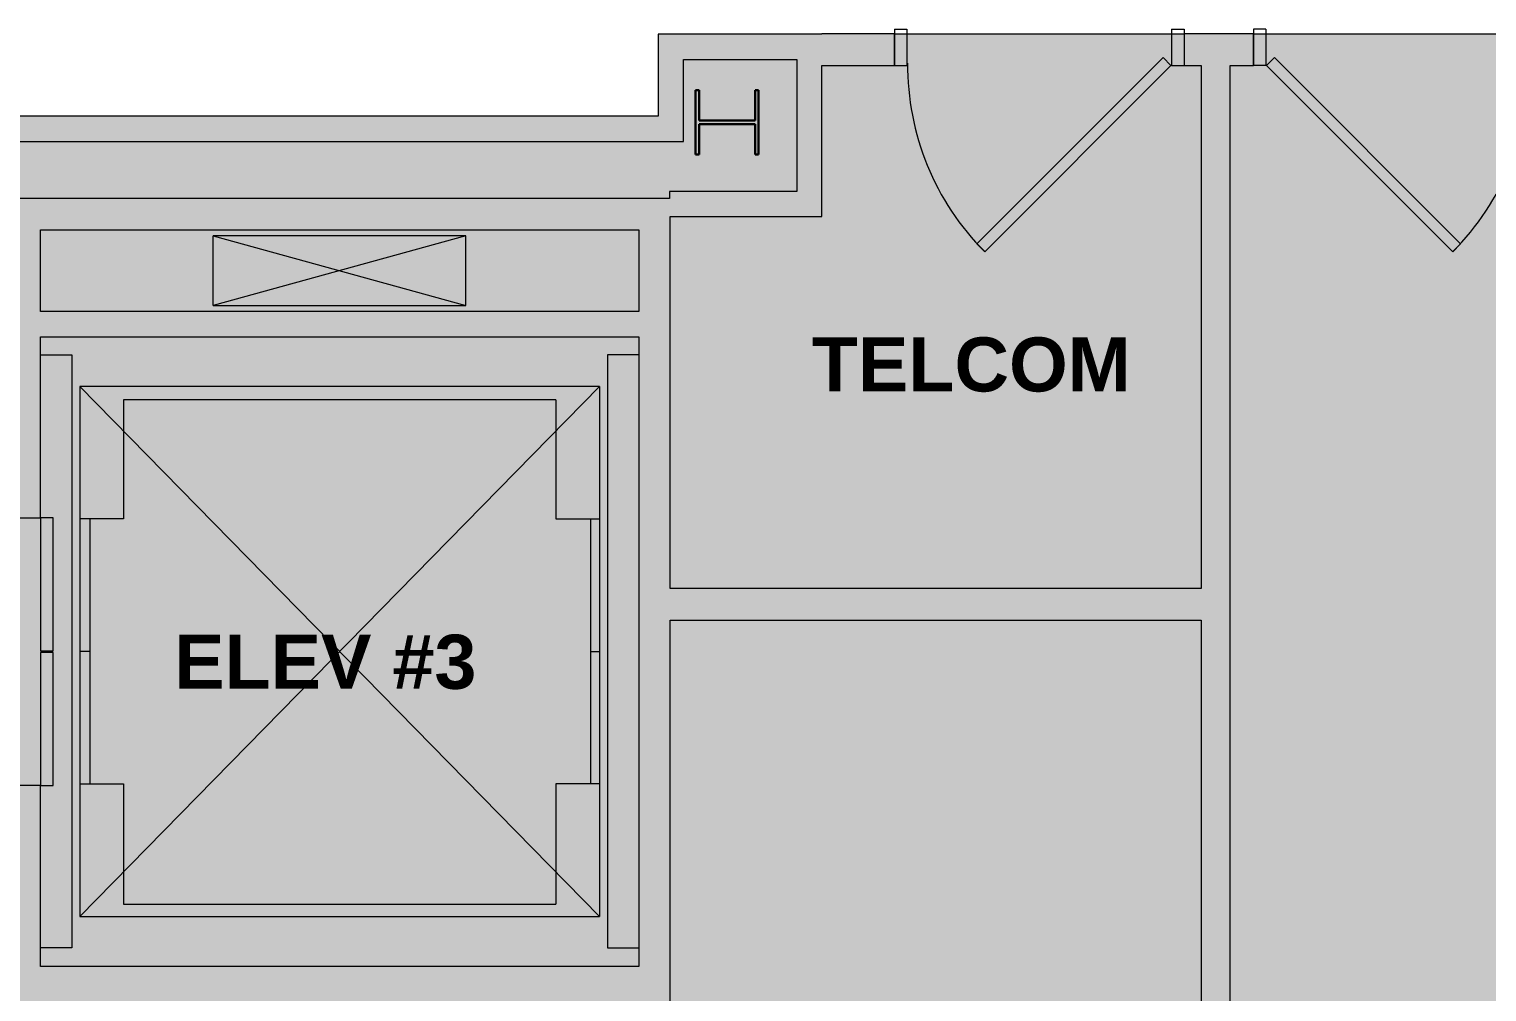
# Model space of a CAD drawing. Header units: inches. Extents: x -1180 to 2011, y -268 to 2143.
# Drawn here: x 192 to 423.4, y 1472.3 to 1625.1 of the extents above; entities that cross this region are included whole.
import ezdxf

# ---------------------------------------------------------------- set-up
doc = ezdxf.new("R2010")
doc.units = ezdxf.units.IN
doc.header["$MEASUREMENT"] = 0
for name, color, linetype, lineweight in [('A-AREA-IDEN', 2, 'Continuous', 9), ('A-DETL-GENF', 92, 'Continuous', 9), ('A-DETL-THIN', 151, 'Continuous', 13), ('A-DOOR', 31, 'Continuous', 13), ('A-DOOR-FRAM', 31, 'Continuous', 20), ('A-WALL', 113, 'Continuous', 13), ('A-WALL-PATT', 111, 'Continuous', 13), ('I-WALL', 2, 'Continuous', 13), ('S-COLS', 52, 'Continuous', 13)]:
    doc.layers.add(name, color=color, linetype=linetype, lineweight=lineweight)
doc.styles.add('Swis721 Lt BT_B', font='', dxfattribs={"height": 8.583975})
doc.styles.get('Swis721 Lt BT_B').set_extended_font_data('Swis721 Lt BT', bold=True)

# ---------------------------------------------------------------- blocks, each defined once
blk = doc.blocks.new('Single Flush - OTJ_SOLIDFLUSH_ALUM 3_-6_-4848047-6TH FLOOR POWER _ SIGNAL')
at = {"layer": 'A-DOOR', "color": 8, "lineweight": 20}
for p, q in [((-9.9, -30.83), (19.67, -1.26)), ((19.67, -1.26), (20.91, -2.5)), ((20.91, -2.5), (-8.66, -32.07)), ((-8.66, -32.07), (-9.9, -30.83))]:
    blk.add_line(p, q, dxfattribs=at)
at = {"layer": 'A-DOOR', "lineweight": 9}
blk.add_arc((20.91, -2.5), 41.81, 179.5, 225, dxfattribs=at)
at = {"layer": 'A-DOOR-FRAM', "color": 8}
for p, q in [((-23, 3.25), (-23, -2.5)), ((-23, 3.25), (-21, 3.25)), ((-21, 3.25), (-21, -2.5)), ((21, 3.25), (21, -2.5)), ((21, 3.25), (23, 3.25)), ((23, 3.25), (23, -2.5)), ((-23, -2.5), (-21, -2.5)), ((21, -2.5), (23, -2.5))]:
    blk.add_line(p, q, dxfattribs=at)
blk = doc.blocks.new('Single Flush - OTJ_SOLIDFLUSH_ALUM 3_-6_-4848048-6TH FLOOR POWER _ SIGNAL')
at = {"layer": 'A-DOOR', "color": 8, "lineweight": 20}
for p, q in [((-8.66, 32.07), (-9.9, 30.83)), ((-9.9, 30.83), (19.67, 1.26)), ((20.91, 2.5), (-8.66, 32.07)), ((19.67, 1.26), (20.91, 2.5))]:
    blk.add_line(p, q, dxfattribs=at)
at = {"layer": 'A-DOOR', "lineweight": 9}
blk.add_arc((20.91, 2.5), 41.81, 135, 180.5, dxfattribs=at)
at = {"layer": 'A-DOOR-FRAM', "color": 8}
for p, q in [((-23, -3.25), (-23, 2.5)), ((-23, 2.5), (-21, 2.5)), ((-21, -3.25), (-21, 2.5)), ((21, -3.25), (21, 2.5)), ((21, 2.5), (23, 2.5)), ((23, -3.25), (23, 2.5)), ((-23, -3.25), (-21, -3.25)), ((21, -3.25), (23, -3.25))]:
    blk.add_line(p, q, dxfattribs=at)
blk = doc.blocks.new('HP-Bearing Pile-Column - HP10X57-V11-6TH FLOOR POWER _ SIGNAL')
at = {"layer": 'S-COLS', "lineweight": 30}
for p, q in [((5.1, 5), (-5.1, 5)), ((-5.1, 5), (-5.1, 4.435)), ((5.1, 4.435), (5.1, 5)), ((-5.1, 4.435), (-0.2825, 4.435)), ((-0.2825, 4.435), (-0.2825, -4.435)), ((0.2825, -4.435), (0.2825, 4.435)), ((0.2825, 4.435), (5.1, 4.435)), ((-0.2825, -4.435), (-5.1, -4.435)), ((-5.1, -4.435), (-5.1, -5)), ((5.1, -4.435), (0.2825, -4.435)), ((5.1, -5), (5.1, -4.435)), ((-5.1, -5), (5.1, -5))]:
    blk.add_line(p, q, dxfattribs=at)
blk = doc.blocks.new('Elevator Door-Center - 42_ x 84_-4902729-6TH FLOOR POWER _ SIGNAL')
at = {"layer": 'A-DOOR'}
for points in [[(-4.03, 4.5), (-25.15, 4.5), (-25.15, 2.5), (-4.03, 2.5)], [(17.35, 4.5), (-3.78, 4.5), (-3.78, 2.5), (17.35, 2.5)]]:
    blk.add_hatch(color=250, dxfattribs=at).paths.add_polyline_path(points, flags=0)
at = {"layer": 'A-DOOR', "color": 8, "lineweight": 20}
for p, q in [((-4.03, 4.5), (-25.15, 4.5)), ((-25.15, 4.5), (-25.15, 2.5)), ((-25.15, 2.5), (-4.03, 2.5)), ((-4.03, 2.5), (-4.03, 4.5)), ((17.35, 4.5), (-3.78, 4.5)), ((-3.78, 4.5), (-3.78, 2.5)), ((-3.78, 2.5), (17.35, 2.5)), ((17.35, 2.5), (17.35, 4.5))]:
    blk.add_line(p, q, dxfattribs=at)

msp = doc.modelspace()

# ---------------------------------------------------------------- hatches: boundary and pattern name
at = {"layer": 'A-DETL-GENF'}
h = msp.add_hatch(color=9, dxfattribs=at)
h.paths.add_polyline_path([(63.24, 1240.16), (70.77, 1240.16), (70.77, 1265.21), (58.74, 1265.21), (58.74, 1579.31), (70.77, 1579.31), (70.77, 1607.3), (-48.23, 1607.3), (-48.23, 1620.31), (-277.42, 1620.31), (-277.42, 1541.26), (-249.39, 1541.26), (-249.39, 1598.34), (24.69, 1598.34), (24.69, 1541.26), (52.78, 1541.26), (52.78, 1411.26), (24.69, 1411.26), (24.69, 1357.25), (50.71, 1357.25), (50.71, 1277.19), (-67.38, 1277.19), (-67.38, 1240.16), (-41.77, 1240.16), (-41.77, 1259.14), (38.24, 1259.14), (38.24, 1240.16), (62.74, 1240.16)], flags=0)
h.paths.add_polyline_path([(-381.47, 1240.16), (-381.47, 1256.22), (-377.47, 1256.22), (-377.47, 1256.27), (-381.5, 1256.27), (-381.5, 1620.31), (-399.46, 1620.31), (-399.46, 1240.16), (-381.5, 1240.16)], flags=0)
h.paths.add_polyline_path([(193.78, 1339.23), (195.78, 1339.23), (195.78, 1318.11), (193.78, 1318.11), (193.78, 1319.46)], flags=0)
h.paths.add_polyline_path([(193.78, 1443.51), (195.78, 1443.51), (195.78, 1422.38), (193.78, 1422.38)], flags=0)
h.paths.add_polyline_path([(193.78, 1547.56), (195.78, 1547.56), (195.78, 1526.43), (193.78, 1526.43)], flags=0)
h.paths.add_polyline_path([(174.75, 1240.16), (672.96, 1240.16), (672.96, 1620.31), (654.76, 1620.31), (654.76, 1257.23), (377.16, 1257.26), (377.16, 1309.64), (293.77, 1309.64), (293.77, 1263.25), (188.78, 1263.25), (188.78, 1296.73), (193.78, 1296.73), (193.78, 1268.25), (288.77, 1268.25), (288.77, 1368.22), (193.78, 1368.22), (193.78, 1339.23), (188.78, 1339.23), (188.78, 1401.01), (193.78, 1401.01), (193.78, 1372.22), (288.77, 1372.22), (288.77, 1472.3), (193.78, 1472.3), (193.78, 1443.51), (188.78, 1443.51), (188.78, 1505.06), (193.78, 1505.06), (193.78, 1476.3), (288.77, 1476.3), (288.77, 1576.29), (193.78, 1576.29), (193.78, 1547.56), (188.78, 1547.56), (188.78, 1575.31), (188.64, 1575.28), (188.64, 1547.76), (182.73, 1547.76), (182.73, 1504.24), (188.64, 1504.24), (188.64, 1444.18), (182.73, 1444.18), (182.73, 1400.24), (188.64, 1400.24), (188.64, 1339.74), (182.73, 1339.74), (182.73, 1296.76), (188.64, 1296.73), (188.64, 1265.21), (174.75, 1265.21), (174.75, 1247.2)], flags=0)
h.paths.add_polyline_path([(-272.42, 1242.23), (-222.89, 1242.23), (-222.89, 1276.12), (-227.66, 1276.12), (-227.66, 1281.12), (-267.66, 1281.12), (-267.66, 1276.12), (-272.42, 1276.12), (-272.42, 1242.24)], flags=0)
h.paths.add_polyline_path([(-217.89, 1242.23), (-155.35, 1242.23), (-155.35, 1276.12), (-166.62, 1276.12), (-166.62, 1281.12), (-206.62, 1281.12), (-206.62, 1276.12), (-217.89, 1276.12), (-217.89, 1246.88)], flags=0)
h.paths.add_polyline_path([(-403.46, 1254.15), (-403.46, 1284.19), (-423.43, 1284.19), (-423.43, 1254.15), (-405.98, 1254.15)], flags=0)
h.paths.add_polyline_path([(-277.45, 1256.27), (-277.42, 1256.27), (-277.45, 1256.27)], flags=0)
h.paths.add_polyline_path([(-331.5, 1256.27), (-331.5, 1262.27), (-283.45, 1262.27), (-283.45, 1508.33), (-375.5, 1508.33), (-375.5, 1262.27), (-371.5, 1262.27), (-371.5, 1256.27), (-332.12, 1256.27)], flags=0)
h.paths.add_polyline_path([(641.59, 1262.23), (649.76, 1262.23), (649.76, 1359.16), (556.01, 1359.16), (556.01, 1262.23)], flags=0)
h.paths.add_polyline_path([(511.76, 1262.76), (551.01, 1262.76), (550.98, 1619.36), (432.35, 1619.36), (432.35, 1624.31), (386.35, 1624.31), (386.35, 1619.36), (382.66, 1619.36), (382.66, 1379.39), (378.04, 1379.39), (378.04, 1531.32), (293.77, 1531.32), (293.77, 1315.14), (378.04, 1315.14), (378.04, 1339.39), (382.66, 1339.39), (382.66, 1262.76), (423.17, 1262.76)], flags=0)
h.paths.add_polyline_path([(195.78, 1296.73), (193.78, 1296.73), (193.78, 1317.86), (195.78, 1317.86), (195.78, 1310.14)], flags=0)
h.paths.add_polyline_path([(-249.39, 1357.25), (-249.39, 1411.26), (-271.43, 1411.26), (-271.43, 1411.21), (-277.43, 1411.21), (-277.45, 1357.25), (-267.2, 1357.25)], flags=0)
h.paths.add_polyline_path([(648.76, 1364.16), (648.76, 1618.33), (642.76, 1618.33), (642.76, 1624.31), (602.76, 1624.31), (602.76, 1618.33), (556.98, 1618.33), (556.98, 1364.16), (641.59, 1364.16)], flags=0)
h.paths.add_polyline_path([(183.14, 1364.83), (183.14, 1365.33), (182.73, 1365.33), (182.73, 1364.83)], flags=0)
h.paths.add_polyline_path([(182.73, 1375.83), (183.14, 1375.83), (183.14, 1376.33), (182.73, 1376.33)], flags=0)
h.paths.add_polyline_path([(193.78, 1401.01), (193.78, 1422.13), (195.78, 1422.13), (195.78, 1401.01)], flags=0)
h.paths.add_polyline_path([(182.73, 1471.71), (183.14, 1471.71), (183.14, 1472.21), (182.73, 1472.21)], flags=0)
h.paths.add_polyline_path([(183.14, 1477.46), (183.14, 1477.96), (182.73, 1477.96), (182.73, 1477.46)], flags=0)
h.paths.add_polyline_path([(193.78, 1505.06), (193.78, 1526.18), (195.78, 1526.18), (195.78, 1505.06)], flags=0)
h.paths.add_polyline_path([(-282.42, 1513.33), (-282.42, 1574.27), (-376.5, 1574.27), (-376.5, 1513.33), (-283.43, 1513.33)], flags=0)
h.paths.add_polyline_path([(368.82, 1536.32), (378.04, 1536.32), (378.04, 1619.36), (375.35, 1619.36), (375.35, 1624.31), (329.35, 1624.31), (329.35, 1619.36), (317.86, 1619.36), (317.86, 1595.36), (293.77, 1595.36), (293.77, 1536.32), (294.22, 1536.32)], flags=0)
h.paths.add_polyline_path([(694.97, 1576.19), (697.02, 1576.19), (697.02, 1606.14), (676.96, 1606.14), (676.96, 1576.19)], flags=0)
h.paths.add_polyline_path([(-282.42, 1579.27), (-281.42, 1579.27), (-281.42, 1620.31), (-297.96, 1620.31), (-297.96, 1624.31), (-360.96, 1624.31), (-360.96, 1620.31), (-377.5, 1620.31), (-377.5, 1579.27), (-297.96, 1579.27)], flags=0)
h.paths.add_polyline_path([(182.64, 1579.31), (188.78, 1579.31), (188.78, 1598.25), (293.63, 1598.25), (293.63, 1599.36), (313.86, 1599.36), (313.86, 1620.31), (295.85, 1620.31), (295.85, 1607.3), (174.75, 1607.3), (174.75, 1579.31), (181.4, 1579.31)], flags=0)
h.paths.add_polyline_path([(252.11, 1580.29), (288.77, 1580.29), (288.77, 1593.25), (193.78, 1593.25), (193.78, 1580.29), (206.74, 1580.29)], flags=0)
h.paths.add_polyline_path([(699.34, 1608.45), (699.96, 1609.08), (701.02, 1609.08), (701.02, 1610.14), (676.96, 1610.14), (676.96, 1608.45), (697.02, 1608.45)], flags=0)
at = {"layer": 'A-WALL-PATT', "lineweight": 9}
for points in [[(295.85, 1620.31), (313.86, 1620.31), (313.86, 1624.31), (291.85, 1624.31), (291.85, 1620.31), (293.77, 1620.31)], [(317.02, 1599.36), (317.86, 1599.36), (317.86, 1624.31), (313.86, 1624.31), (313.86, 1599.36)], [(293.63, 1607.3), (295.85, 1607.3), (295.85, 1620.31), (291.85, 1620.31), (291.85, 1607.3)], [(252.11, 1607.3), (291.85, 1607.3), (291.85, 1611.3), (170.75, 1611.3), (170.75, 1607.3), (193.78, 1607.3)], [(317.86, 1595.36), (317.86, 1599.36), (293.63, 1599.36), (293.63, 1595.36), (317.02, 1595.36)], [(252.11, 1593.25), (293.63, 1593.25), (293.63, 1598.25), (193.78, 1598.25), (193.78, 1593.25)], [(288.77, 1263.25), (293.77, 1263.25), (293.77, 1595.36), (293.63, 1595.33), (293.63, 1593.25), (288.77, 1593.25), (288.77, 1268.25)], [(193.78, 1576.29), (288.77, 1576.29), (288.77, 1580.29), (193.78, 1580.29)], [(293.77, 1531.32), (378.04, 1531.32), (378.04, 1536.32), (293.77, 1536.32)], [(193.78, 1472.3), (288.77, 1472.3), (288.77, 1476.3), (193.78, 1476.3)]]:
    msp.add_hatch(color=7, dxfattribs=at).paths.add_polyline_path(points, flags=0)
h = msp.add_hatch(color=7, dxfattribs=at)
h.paths.add_polyline_path([(386.35, 1619.36), (386.35, 1624.36), (375.35, 1624.36), (375.35, 1619.36), (382.66, 1619.36)], flags=0)
h.paths.add_polyline_path([(317.86, 1619.36), (329.35, 1619.36), (329.35, 1624.36), (317.86, 1624.36), (317.86, 1624.31)], flags=0)
h.paths.add_polyline_path([(432.35, 1619.36), (550.98, 1619.36), (550.98, 1624.36), (432.35, 1624.36)], flags=0)
h = msp.add_hatch(color=7, dxfattribs=at)
h.paths.add_polyline_path([(382.66, 1315.14), (382.66, 1339.39), (378.04, 1339.39), (378.04, 1315.14), (381.93, 1315.14)], flags=0)
h.paths.add_polyline_path([(378.04, 1379.39), (382.66, 1379.39), (382.66, 1619.36), (378.04, 1619.36), (378.04, 1485.19)], flags=0)
h = msp.add_hatch(color=7, dxfattribs=at)
h.paths.add_polyline_path([(188.78, 1268.25), (193.78, 1268.25), (193.78, 1296.73), (188.78, 1296.73)], flags=0)
h.paths.add_polyline_path([(193.78, 1339.23), (193.78, 1401.01), (188.78, 1401.01), (188.78, 1339.23)], flags=0)
h.paths.add_polyline_path([(193.78, 1443.51), (193.78, 1505.06), (188.78, 1505.06), (188.78, 1443.51)], flags=0)
h.paths.add_polyline_path([(193.78, 1547.56), (193.78, 1598.25), (188.78, 1598.25), (188.78, 1547.56)], flags=0)

# ---------------------------------------------------------------- linework, layer by layer
at = {"layer": 'A-DETL-THIN', "lineweight": 9}
for p, q in [((375.35, 1624.31), (329.35, 1624.31)), ((432.35, 1624.31), (386.35, 1624.31)), ((261.32, 1592.28), (221.22, 1592.28)), ((221.22, 1581.23), (221.22, 1592.28)), ((221.22, 1592.28), (261.32, 1581.23)), ((261.32, 1592.28), (221.22, 1581.23)), ((261.32, 1581.23), (261.32, 1592.28)), ((221.22, 1581.23), (261.32, 1581.23)), ((193.78, 1573.39), (198.77, 1573.39)), ((198.77, 1573.39), (198.77, 1479.29)), ((288.77, 1573.39), (283.78, 1573.39)), ((283.78, 1573.39), (283.78, 1479.29)), ((282.53, 1568.4), (200.02, 1568.4)), ((200.02, 1568.4), (200.02, 1484.28)), ((200.02, 1568.4), (282.53, 1484.28)), ((282.53, 1568.4), (200.02, 1484.28)), ((282.53, 1568.4), (282.53, 1484.28)), ((275.58, 1566.26), (206.97, 1566.26)), ((206.97, 1566.26), (206.97, 1547.37)), ((275.58, 1566.26), (275.58, 1547.37)), ((206.97, 1547.37), (200.02, 1547.37)), ((201.62, 1547.37), (201.62, 1505.31)), ((275.58, 1547.37), (282.53, 1547.37)), ((281.11, 1547.37), (281.11, 1505.31)), ((201.62, 1526.34), (200.02, 1526.34)), ((281.11, 1526.34), (282.53, 1526.34)), ((200.02, 1505.31), (206.97, 1505.31)), ((206.97, 1505.31), (206.97, 1486.24)), ((275.58, 1505.31), (275.58, 1486.24)), ((282.53, 1505.31), (275.58, 1505.31)), ((206.97, 1486.24), (275.58, 1486.24)), ((200.02, 1484.28), (282.53, 1484.28)), ((198.77, 1479.29), (193.78, 1479.29)), ((283.78, 1479.29), (288.77, 1479.29))]:
    msp.add_line(p, q, dxfattribs=at)
at = {"layer": 'A-WALL', "color": 8, "lineweight": 20}
for p, q in [((317.86, 1624.31), (291.85, 1624.31)), ((291.85, 1624.31), (291.85, 1611.3)), ((295.85, 1620.31), (313.86, 1620.31)), ((295.85, 1607.3), (295.85, 1620.31)), ((313.86, 1620.31), (313.86, 1599.36)), ((317.86, 1595.36), (317.86, 1619.36)), ((378.04, 1619.36), (378.04, 1536.32)), ((382.66, 1379.39), (382.66, 1619.36)), ((291.85, 1611.3), (170.75, 1611.3)), ((174.75, 1607.3), (295.85, 1607.3)), ((313.86, 1599.36), (293.63, 1599.36)), ((293.63, 1599.36), (293.63, 1598.25)), ((293.77, 1595.36), (317.86, 1595.36)), ((288.77, 1580.29), (193.78, 1580.29)), ((193.78, 1576.29), (288.77, 1576.29)), ((378.04, 1531.32), (378.04, 1379.39)), ((288.77, 1476.3), (193.78, 1476.3))]:
    msp.add_line(p, q, dxfattribs=at)
at = {"layer": 'I-WALL', "color": 8, "lineweight": 20}
for p, q in [((329.35, 1624.36), (317.86, 1624.36)), ((317.86, 1624.36), (317.86, 1624.31)), ((329.35, 1619.36), (329.35, 1624.36)), ((386.35, 1624.36), (375.35, 1624.36)), ((375.35, 1624.36), (375.35, 1619.36)), ((386.35, 1619.36), (386.35, 1624.36)), ((317.86, 1619.36), (329.35, 1619.36)), ((375.35, 1619.36), (378.04, 1619.36)), ((382.66, 1619.36), (386.35, 1619.36)), ((293.63, 1598.25), (188.78, 1598.25)), ((293.77, 1536.32), (293.77, 1595.36)), ((193.78, 1580.29), (193.78, 1593.25)), ((193.78, 1593.25), (288.77, 1593.25)), ((288.77, 1593.25), (288.77, 1580.29)), ((193.78, 1547.56), (193.78, 1576.29)), ((288.77, 1576.29), (288.77, 1476.3)), ((188.78, 1547.56), (193.78, 1547.56)), ((378.04, 1536.32), (293.77, 1536.32)), ((293.77, 1531.32), (378.04, 1531.32)), ((293.77, 1315.14), (293.77, 1531.32)), ((193.78, 1505.06), (188.78, 1505.06)), ((193.78, 1476.3), (193.78, 1505.06))]:
    msp.add_line(p, q, dxfattribs=at)

# ---------------------------------------------------------------- block references
at = {"layer": 'A-DOOR'}
msp.add_blockref('Single Flush - OTJ_SOLIDFLUSH_ALUM 3_-6_-4848047-6TH FLOOR POWER _ SIGNAL', (352.35, 1621.86), dxfattribs=at)
for name, p, rotation in [('Single Flush - OTJ_SOLIDFLUSH_ALUM 3_-6_-4848048-6TH FLOOR POWER _ SIGNAL', (409.35, 1621.86), 180), ('Elevator Door-Center - 42_ x 84_-4902729-6TH FLOOR POWER _ SIGNAL', (191.28, 1522.4), 269.9999999999999)]:
    msp.add_blockref(name, p, dxfattribs=dict(at, rotation=rotation))
at = {"layer": 'S-COLS', "lineweight": 9, "rotation": 89.99999999999991}
msp.add_blockref('HP-Bearing Pile-Column - HP10X57-V11-6TH FLOOR POWER _ SIGNAL', (302.8, 1610.33), dxfattribs=at)

# ---------------------------------------------------------------- texts
at = {"layer": 'A-AREA-IDEN', "char_height": 8.584, "attachment_point": 2, "line_spacing_factor": 0.998538, "style": 'Swis721 Lt BT_B'}
for s, insert, width in [('TELCOM', (341.56, 1576.18), 56.592), ('ELEV #3', (239, 1528.99), 55.836)]:
    msp.add_mtext(s, dxfattribs=dict(at, insert=insert, width=width))

doc.saveas('drawing.dxf')
